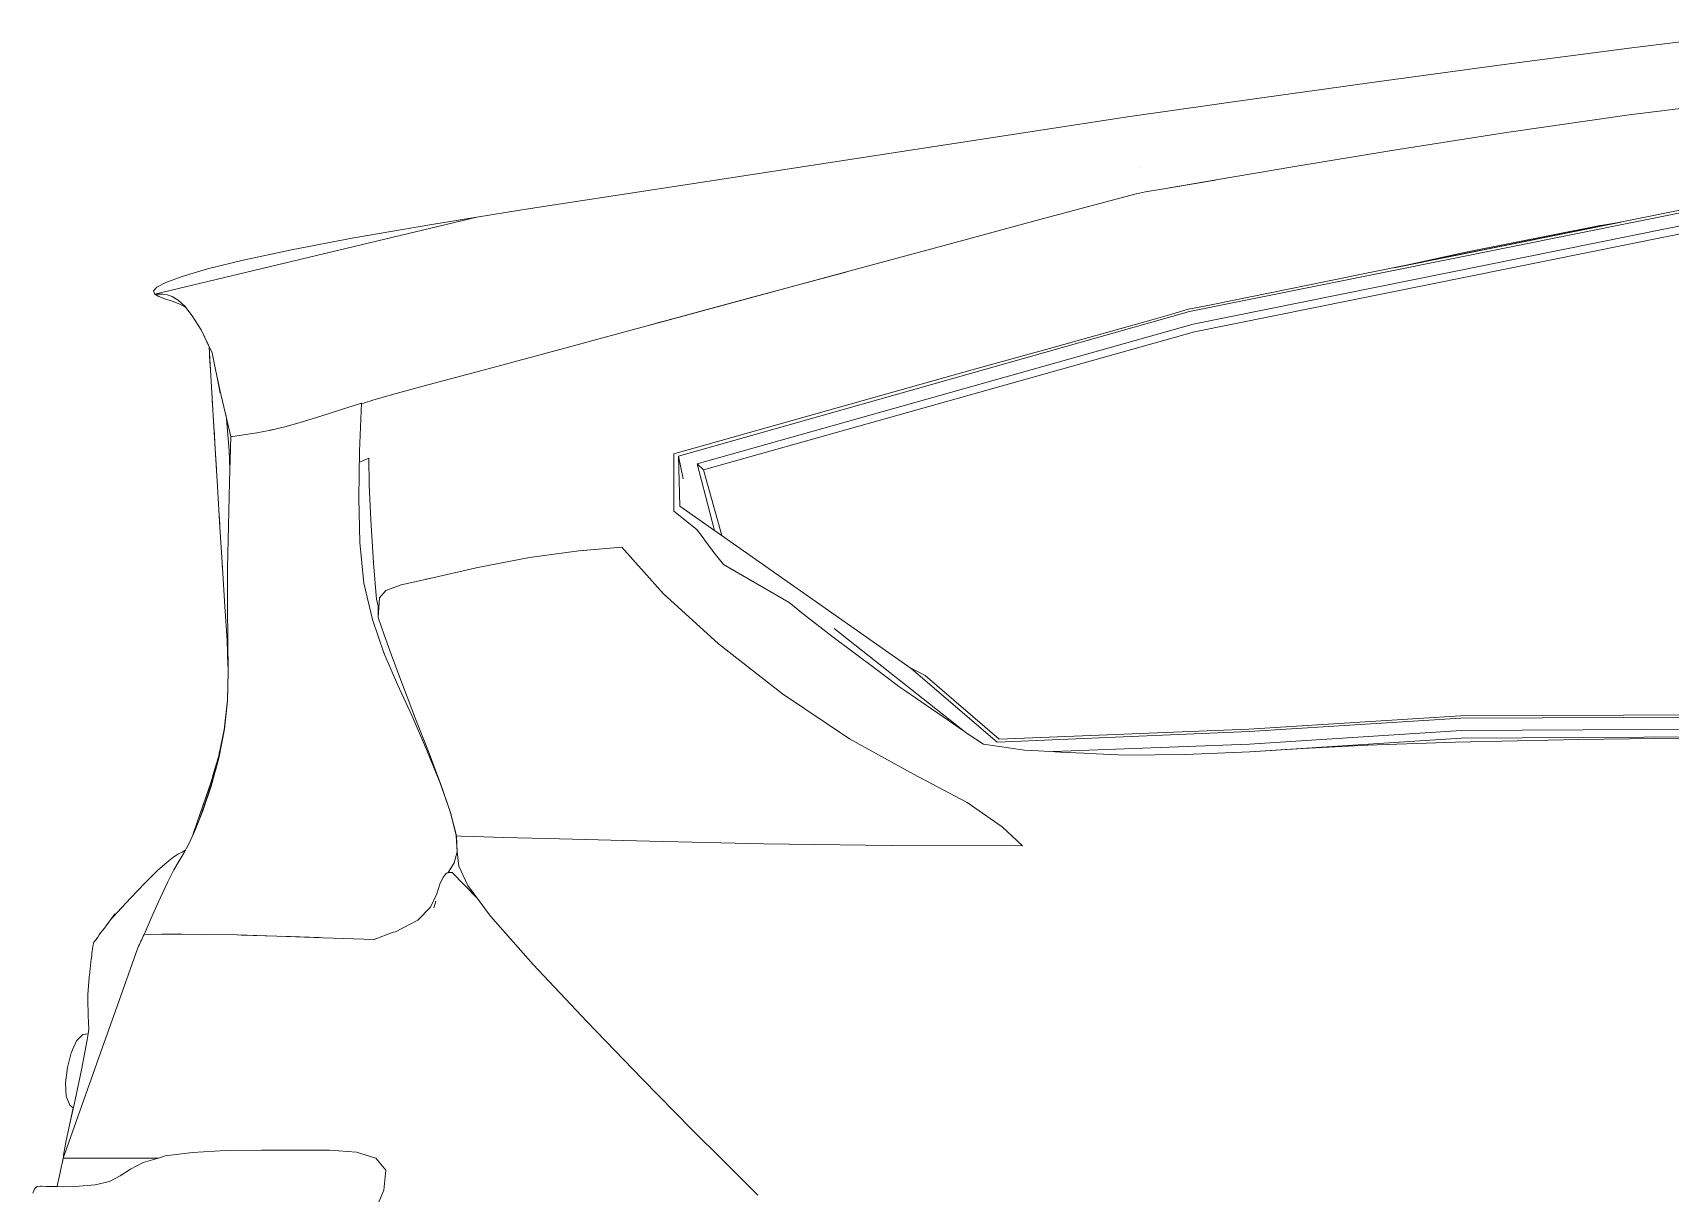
# Model space of a CAD drawing. Header units: millimetres. Extents: x -2562 to 1720, y -38 to 1439.
# Drawn here: x -2510 to -1462, y 660 to 1403 of the extents above; entities that cross this region are included whole.
import ezdxf

# ---------------------------------------------------------------- set-up
doc = ezdxf.new("R2010")
doc.units = ezdxf.units.MM
doc.header["$MEASUREMENT"] = 0
for name, color, linetype, lineweight, true_color in [('CITROEN C4  01', 7, 'Continuous', 0, 0x9a0018), ('CITROEN C4  02', 7, 'Continuous', 0, 0xadadad), ('CITROEN C4  05', 7, 'Continuous', 0, 0x0f0f12), ('CITROEN C4  06', 7, 'Continuous', 0, 0x610000)]:
    doc.layers.add(name, color=color, linetype=linetype, lineweight=lineweight, true_color=true_color)

msp = doc.modelspace()

# ---------------------------------------------------------------- linework, layer by layer
at = {"layer": 'CITROEN C4  01'}
for p, q in [((-1487.9, 1393.2), (-1407.6, 1403.1)), ((-1568, 1382.8), (-1487.9, 1393.2)), ((-1647.9, 1371.9), (-1568, 1382.8)), ((-1727.7, 1360.8), (-1647.9, 1371.9)), ((-1807.5, 1349.5), (-1727.7, 1360.8)), ((-1487.9, 1350.5), (-1408.8, 1360.4)), ((-1872.8, 1339.4), (-1807.5, 1349.5)), ((-1487.9, 1350.5), (-1566.5, 1339.3)), ((-1938.1, 1329.4), (-1872.8, 1339.4)), ((-1566.5, 1339.3), (-1639.8, 1327.8)), ((-2003.4, 1319.4), (-1938.1, 1329.4)), ((-1703.3, 1317.3), (-1639.8, 1327.8)), ((-2068.7, 1309.4), (-2003.4, 1319.4)), ((-1801, 1316.7), (-1801, 1316.7)), ((-1752.3, 1308.9), (-1703.3, 1317.3)), ((-2134.1, 1299.4), (-2068.7, 1309.4)), ((-1803.4, 1300), (-1803.6, 1299.9)), ((-1797.6, 1301.3), (-1803.4, 1300)), ((-1782.1, 1303.9), (-1797.6, 1301.3)), ((-1752.3, 1308.9), (-1782.2, 1303.9)), ((-1782.2, 1303.9), (-1781.5, 1304)), ((-1752.9, 1308.8), (-1782.1, 1303.9)), ((-2196.8, 1289.7), (-2134.1, 1299.4)), ((-1803.6, 1299.9), (-1862.9, 1284.2)), ((-1804.3, 1299.1), (-1804.3, 1299.1)), ((-1804.3, 1299.1), (-1804.3, 1299.1)), ((-1665.6, 1247.2), (-1449, 1290.8)), ((-2431.9, 1235.8), (-2225.6, 1285)), ((-1862.9, 1284.2), (-1926.5, 1266.9)), ((-1493, 1281.9), (-1638.3, 1252.7)), ((-1507.5, 1279.4), (-1592.5, 1262.6)), ((-1493, 1281.9), (-1507.5, 1279.4)), ((-1926.5, 1266.9), (-1989.9, 1249.8)), ((-1592.5, 1262.6), (-1638.3, 1252.7)), ((-1989.9, 1249.8), (-2052.7, 1232.8)), ((-2051.6, 1233.1), (-1989.4, 1249.9)), ((-1989.4, 1249.9), (-1989.4, 1249.9)), ((-2431.9, 1235.8), (-2431.7, 1235.8)), ((-2429.3, 1234.3), (-2431.9, 1235.8)), ((-2431.7, 1235.8), (-2431.2, 1235.8)), ((-2431.2, 1235.8), (-2430.3, 1235.8)), ((-2430.3, 1235.8), (-2428.8, 1235.8)), ((-2425.4, 1232.8), (-2429.3, 1234.3)), ((-2426.6, 1235.8), (-2428.8, 1235.8)), ((-2423.9, 1235.4), (-2426.6, 1235.8)), ((-2420.7, 1231.2), (-2425.4, 1232.8)), ((-2420.7, 1234.3), (-2423.9, 1235.4)), ((-2416.9, 1231.9), (-2420.7, 1234.3)), ((-2415.8, 1229.3), (-2420.7, 1231.2)), ((-2418.9, 1232.8), (-2418.9, 1232.8)), ((-2412.7, 1228), (-2416.9, 1231.9)), ((-2416.9, 1231.9), (-2416.9, 1231.9)), ((-2412, 1227.1), (-2415.8, 1229.3)), ((-2407.8, 1221.9), (-2412.7, 1228)), ((-2412, 1227.1), (-2407.8, 1221.9)), ((-2052.7, 1232.8), (-2115, 1215.9)), ((-2112.7, 1216.6), (-2051.6, 1233.1)), ((-2066.4, 1229.1), (-2112.7, 1216.6)), ((-2051.6, 1233.1), (-2051.9, 1233)), ((-2050.9, 1233.3), (-2051.6, 1233.1)), ((-2402.2, 1212.9), (-2407.8, 1221.9)), ((-2169.4, 1201.2), (-2112.7, 1216.6)), ((-2115, 1215.9), (-2107.6, 1218)), ((-2112.7, 1216.6), (-2115, 1215.9)), ((-2395.2, 1198.1), (-2402.2, 1212.9)), ((-2402.2, 1212.9), (-2397.1, 1202.1)), ((-2115.2, 1215.9), (-2115, 1215.9)), ((-2115, 1215.9), (-2115.2, 1215.9)), ((-2397.1, 1202.1), (-2397.1, 1201.8)), ((-2396.4, 1190.8), (-2397.1, 1202.1)), ((-2397.1, 1201.8), (-2397.1, 1201.8)), ((-2396.8, 1197.1), (-2396.4, 1190.8)), ((-2395.2, 1198.1), (-2395.2, 1198.1)), ((-2393, 1187.5), (-2395.2, 1198.1)), ((-2218.3, 1188), (-2169.4, 1201.2)), ((-2396.4, 1190.8), (-2396.5, 1192)), ((-2396.4, 1190.8), (-2396.4, 1191)), ((-2396.4, 1190.8), (-2395.5, 1176.2)), ((-2396.4, 1190.8), (-2396.2, 1187.7)), ((-2395.5, 1176.2), (-2396.4, 1190.8)), ((-2396.2, 1187.3), (-2396.4, 1190.8)), ((-2396.4, 1190.8), (-2396.3, 1188.6)), ((-2396.4, 1190.7), (-2396.4, 1190.8)), ((-2396.2, 1187.7), (-2396.4, 1190.7)), ((-2390.1, 1174.5), (-2393, 1187.5)), ((-2256.1, 1177.8), (-2218.3, 1188)), ((-2395.5, 1176.2), (-2395.5, 1176.2)), ((-2395.5, 1176.2), (-2395.5, 1175.1)), ((-2395.5, 1176.1), (-2394.4, 1158.1)), ((-2391.8, 1182.3), (-2389.9, 1172.4)), ((-2386.7, 1159.9), (-2390.1, 1174.5)), ((-2279.6, 1171.4), (-2256.1, 1177.8)), ((-2099.6, 1133.4), (-1926, 1182.3)), ((-2395.4, 1173.5), (-2394.8, 1163.9)), ((-2299.5, 1165.2), (-2299.4, 1165.2)), ((-2299.4, 1165.2), (-2297.6, 1166.2)), ((-2297.6, 1166.2), (-2292.2, 1167.9)), ((-2292.2, 1167.9), (-2279.6, 1171.4)), ((-2393.1, 1136.8), (-2394.4, 1158.1)), ((-2383.2, 1144.4), (-2386.7, 1159.9)), ((-2386, 1156), (-2386.4, 1158.6)), ((-2384.2, 1135.7), (-2386, 1156)), ((-2336.7, 1154.1), (-2347.8, 1151)), ((-2336.7, 1154.1), (-2336.7, 1154.1)), ((-2393.9, 1149.3), (-2393.1, 1136.8)), ((-2375, 1145.6), (-2383.2, 1144.4)), ((-2366.6, 1147), (-2375, 1145.6)), ((-2357.6, 1148.7), (-2366.6, 1147)), ((-2358.2, 1148.6), (-2357.8, 1148.7)), ((-2347.8, 1151), (-2357.6, 1148.7)), ((-2357.5, 1148.7), (-2356.3, 1149)), ((-2391.6, 1112.5), (-2393.1, 1136.8)), ((-2393.1, 1136.8), (-2392.3, 1123.7)), ((-2383.8, 1123.8), (-2384.2, 1135.7)), ((-2099.6, 1096.7), (-2099.6, 1133.4)), ((-2300.9, 1127.9), (-2299.8, 1128.5)), ((-2299.8, 1128.5), (-2297.3, 1129.7)), ((-2297.3, 1129.7), (-2294.9, 1130.7)), ((-2294.9, 1130.7), (-2294.5, 1113.7)), ((-2294.5, 1113.7), (-2293.6, 1091.2)), ((-2390.5, 1092.9), (-2390.1, 1086.5)), ((-2293.6, 1091.2), (-2291.9, 1063.8)), ((-2084.9, 1085.1), (-2099.6, 1096.7)), ((-2390.1, 1086.5), (-2390.1, 1087.7)), ((-2388.5, 1060.5), (-2390.1, 1086.5)), ((-2390.1, 1086.5), (-2388.5, 1060.5)), ((-2388.5, 1060.5), (-2390.1, 1086.5)), ((-2388.5, 1060.5), (-2390.1, 1086.5)), ((-2390.1, 1086.5), (-2388.5, 1060.5)), ((-2192, 1067.2), (-2160.4, 1071.3)), ((-2160.4, 1071.3), (-2132.9, 1073.7)), ((-2159.4, 1071.4), (-2150.6, 1072.2)), ((-2132.9, 1073.7), (-2106.4, 1044.1)), ((-2067.7, 1062.6), (-2074.5, 1071.1)), ((-2388.5, 1060.5), (-2388.6, 1061.6)), ((-2388.5, 1060.5), (-2387, 1035.8)), ((-2294, 1063.8), (-2294, 1063.8)), ((-2293, 1063.8), (-2293, 1063.8)), ((-2291.9, 1063.9), (-2292, 1064.6)), ((-2291.9, 1063.8), (-2289.9, 1040.2)), ((-2291.8, 1062.7), (-2291.9, 1063.7)), ((-2255.7, 1053.7), (-2226.1, 1060.5)), ((-2226.1, 1060.5), (-2192, 1067.2)), ((-2067.7, 1062.6), (-2025.6, 1038.2)), ((-2283.9, 1046), (-2274.1, 1049.6)), ((-2274.1, 1049.6), (-2255.7, 1053.7)), ((-2258.3, 1053.2), (-2255.9, 1053.7)), ((-2288.8, 1036.2), (-2289.9, 1040.2)), ((-2288.9, 1028.8), (-2288, 1041.2)), ((-2288, 1041.2), (-2283.9, 1046)), ((-2288, 1041.2), (-2287.8, 1041.4)), ((-2288, 1040.8), (-2288, 1041.1)), ((-2106.6, 1044.2), (-2107.5, 1045.3)), ((-2106.4, 1044.1), (-2070.9, 1011.8)), ((-2104.8, 1042.6), (-2106.3, 1044)), ((-2016.5, 1030.9), (-2025.6, 1038.2)), ((-2387, 1035.8), (-2385.6, 1013.9)), ((-2385.6, 1013.9), (-2387, 1035.8)), ((-2288.8, 1036.2), (-2288.9, 1028.8)), ((-2288.9, 1028.8), (-2285, 1017.5)), ((-2288.9, 1028.8), (-2288.9, 1028.8)), ((-2288.9, 1028.8), (-2288.9, 1028.8)), ((-2285, 1017.5), (-2288.9, 1028.8)), ((-2285, 1017.5), (-2285, 1017.5)), ((-2285, 1017.5), (-2279.5, 1002.3)), ((-2279.5, 1002.3), (-2285, 1017.5)), ((-2385.6, 1013.9), (-2384.9, 994.1)), ((-2384.9, 994.1), (-2385.6, 1013.9)), ((-2385.6, 1013.9), (-2384.9, 994.1)), ((-2385.6, 1013.9), (-2384.9, 994.1)), ((-2385.6, 1013.9), (-2385.1, 997.8)), ((-2070.9, 1011.8), (-2029.9, 979.8)), ((-2272.7, 984.1), (-2279.5, 1002.3)), ((-2385.3, 975.7), (-2384.8, 994.1)), ((-2384.8, 994.1), (-2385.3, 975.7)), ((-2385.3, 975.7), (-2384.8, 994.1)), ((-2384.9, 994.1), (-2385.3, 975.7)), ((-2384.8, 994.1), (-2385.3, 975.7)), ((-2384.8, 994.1), (-2385.3, 975.7)), ((-2384.9, 994.1), (-2385.3, 975.7)), ((-2384.8, 994.1), (-2385.3, 975.7)), ((-2384.9, 994.1), (-2384.9, 994.1)), ((-2385.3, 975.7), (-2387.1, 958)), ((-2385.3, 975.7), (-2387.1, 958)), ((-2387.1, 958.6), (-2385.3, 975.7)), ((-2387, 959.4), (-2385.3, 975.7)), ((-2385.3, 975.7), (-2386.2, 967)), ((-2385.3, 975.7), (-2385.9, 969.3)), ((-2385.2, 978.5), (-2385.3, 975.7)), ((-2385.3, 975.8), (-2385.3, 975.7)), ((-2385.3, 975.7), (-2385.3, 975.7)), ((-2385.3, 975.7), (-2385.3, 975.7)), ((-2385.3, 975.7), (-2385.3, 975.7)), ((-2385.3, 975.1), (-2385.3, 975.7)), ((-2385.3, 975.7), (-2385.3, 975.7)), ((-2385.3, 975.7), (-2385.3, 975.7)), ((-2264.9, 963.9), (-2272.7, 984.1)), ((-2029.9, 979.8), (-1987.1, 951.1)), ((-2387.1, 958), (-2385.5, 973.5)), ((-2390.9, 940.2), (-2387.1, 958)), ((-2387.2, 957.8), (-2390.9, 940.2)), ((-2387.1, 958), (-2387.1, 958.6)), ((-2387.1, 958), (-2387.1, 958)), ((-2264.9, 963.9), (-2256.7, 942.9)), ((-2256.7, 942.9), (-2264.9, 963.9)), ((-2390.9, 940.2), (-2388.5, 951.4)), ((-2390, 944.6), (-2390, 944.5)), ((-1987.1, 951.1), (-1946, 928.4)), ((-1730.7, 942.6), (-1696.9, 944.8)), ((-1655.5, 946.9), (-1696.9, 944.8)), ((-1696.9, 944.8), (-1655.5, 946.9)), ((-1599.2, 948.9), (-1655.5, 946.9)), ((-1655.5, 946.9), (-1599.2, 948.9)), ((-1520.2, 950.6), (-1599.2, 948.9)), ((-1599.2, 948.9), (-1520.2, 950.6)), ((-1411.2, 951.9), (-1520.2, 950.6)), ((-1520.2, 950.6), (-1411.2, 951.9)), ((-2390.9, 940.2), (-2395.8, 923.4)), ((-2390.9, 940.2), (-2395.8, 923.4)), ((-2390.9, 940.2), (-2394.6, 927.5)), ((-2390.9, 940.2), (-2391.7, 937.6)), ((-2391.3, 938.9), (-2390.9, 940.2)), ((-2391.1, 939.5), (-2390.9, 940.2)), ((-2390.9, 940.2), (-2390.3, 943.1)), ((-2256.7, 942.9), (-2248.9, 922.3)), ((-2248.9, 922.3), (-2256.7, 942.9)), ((-1772.2, 941), (-1730.7, 942.6)), ((-1730.7, 942.6), (-1772.2, 941)), ((-1772.2, 941), (-1730.7, 942.6)), ((-1735.8, 942.4), (-1772.2, 941)), ((-1772.2, 941), (-1772.2, 941)), ((-2395.8, 923.4), (-2400.8, 908.7)), ((-2395.1, 923.4), (-2400, 908.7)), ((-2395.8, 923.4), (-2395.8, 923.4)), ((-2392.6, 932.3), (-2395.1, 923.4)), ((-1946, 928.4), (-1911.7, 910.2)), ((-2248.9, 922.3), (-2242.6, 903.8)), ((-2242.6, 903.8), (-2248.9, 922.3)), ((-2404.9, 897), (-2400.8, 908.7)), ((-2400.8, 908.7), (-2404.9, 897)), ((-2400, 908.7), (-2403, 900.1)), ((-2400.8, 908.7), (-2400.5, 909.3)), ((-2242.6, 903.8), (-2238.7, 888.8)), ((-2238.7, 888.8), (-2242.6, 903.8)), ((-1911.7, 910.2), (-1889.3, 894.7)), ((-2407.4, 889.5), (-2404.9, 897)), ((-2407.4, 889.5), (-2404.9, 897)), ((-2404.9, 897), (-2404.9, 897)), ((-2404.9, 897), (-2404.9, 897)), ((-2404.9, 897), (-2404.9, 897)), ((-1889.3, 894.7), (-1876.4, 882.4)), ((-2407.4, 889.5), (-2407.4, 889.5)), ((-2407.4, 889.3), (-2407.4, 889.5)), ((-2407.4, 889.3), (-2407.4, 889.5)), ((-2407.4, 889.5), (-2407.4, 889.5)), ((-2238.7, 888.8), (-2238.3, 878.6)), ((-2235.9, 888.7), (-2238.7, 888.8)), ((-2238.3, 878.6), (-2238.7, 888.8)), ((-2227.6, 888.5), (-2235.9, 888.7)), ((-2208.4, 887.9), (-2227.6, 888.5)), ((-2172.7, 887), (-2208.4, 887.9)), ((-2115.1, 885.5), (-2172.7, 887)), ((-2042.1, 883.8), (-2115.1, 885.5)), ((-1960.4, 882.6), (-2042.1, 883.8)), ((-1876.4, 882.4), (-1960.4, 882.6)), ((-2430, 866.6), (-2424, 872)), ((-2424, 872), (-2419.6, 875.4)), ((-2419.6, 875.4), (-2416.6, 877.4)), ((-2416.6, 877.4), (-2414.4, 878.5)), ((-2414.4, 878.5), (-2412.6, 879.4)), ((-2412.6, 879.4), (-2412.3, 879.5)), ((-2238.3, 878.6), (-2237.2, 869.4)), ((-2237.2, 869.4), (-2238.3, 878.6)), ((-2438.1, 858.5), (-2430, 866.6)), ((-2249.1, 858.6), (-2247.1, 862.7)), ((-2247.1, 862.7), (-2245.2, 864.8)), ((-2245.2, 864.8), (-2245, 864.9)), ((-2245, 864.9), (-2243.3, 865.5)), ((-2243.3, 865.5), (-2244.2, 865.2)), ((-2243.3, 865.5), (-2241.5, 865.5)), ((-2243.3, 865.5), (-2243.3, 865.5)), ((-2243.3, 865.5), (-2243.3, 865.5)), ((-2241.5, 865.5), (-2225.8, 849.4)), ((-2237.2, 869.4), (-2231.4, 857)), ((-2231.4, 857), (-2237.2, 869.4)), ((-2447.2, 849.2), (-2438.1, 858.5)), ((-2255.3, 843.3), (-2251.2, 851.7)), ((-2251.2, 851.7), (-2249.1, 858.6)), ((-2231.4, 857), (-2225.8, 849.4)), ((-2216.9, 837.4), (-2231.4, 857)), ((-2464.1, 829.8), (-2457.4, 838.9)), ((-2460.1, 835.2), (-2455.9, 839.8)), ((-2455.9, 839.8), (-2447.2, 849.2)), ((-2263.5, 834.8), (-2255.3, 843.3)), ((-2277.7, 827.5), (-2263.5, 834.8)), ((-2189.6, 806.5), (-2216.9, 837.4)), ((-2468.8, 823.4), (-2470.7, 821.1)), ((-2442.7, 817.1), (-2442.2, 818.2)), ((-2442.2, 818.2), (-2441.7, 819.3)), ((-2441.7, 819.3), (-2441.2, 820.4)), ((-2441.2, 820.4), (-2440.7, 821.5)), ((-2440.7, 821.5), (-2440.2, 822.6)), ((-2440.2, 822.6), (-2439.7, 823.6)), ((-2439.7, 823.6), (-2439.2, 824.7)), ((-2439.2, 824.7), (-2438.7, 825.8)), ((-2438.7, 825.8), (-2427.3, 825.9)), ((-2427.3, 825.9), (-2414.5, 826)), ((-2414.5, 826), (-2398.9, 825.8)), ((-2398.9, 825.8), (-2379.1, 825.4)), ((-2379.1, 825.4), (-2353.6, 824.6)), ((-2353.6, 824.6), (-2376.4, 825.3)), ((-2353.6, 824.6), (-2353.6, 824.6)), ((-2353.6, 824.6), (-2324, 823.6)), ((-2326.7, 823.7), (-2351.2, 824.6)), ((-2324, 823.6), (-2291.5, 822.5)), ((-2291.5, 822.5), (-2291.4, 822.5)), ((-2279.3, 827.2), (-2277.7, 827.5)), ((-2454.6, 783.5), (-2442.7, 817.1)), ((-2155.3, 769.9), (-2189.6, 806.5)), ((-2474.4, 773.6), (-2474.7, 784.3)), ((-2466.6, 749.9), (-2454.6, 783.5)), ((-2474.4, 773.6), (-2474, 765.1)), ((-2119.6, 733), (-2155.3, 769.9)), ((-2485.3, 750), (-2482, 757.6)), ((-2482, 757.6), (-2478, 761.6)), ((-2478.8, 739.1), (-2475.1, 758.2)), ((-2478, 761.6), (-2474.5, 762.2)), ((-2475.1, 758.2), (-2474.5, 762.2)), ((-2474.5, 762.2), (-2474, 765.1)), ((-2487.7, 740.5), (-2485.3, 750)), ((-2478.5, 716.3), (-2466.6, 749.9)), ((-2488.9, 730.7), (-2487.7, 740.5)), ((-2482.9, 719.8), (-2478.8, 739.1)), ((-2488.5, 722.1), (-2488.9, 730.7)), ((-2088.4, 701.3), (-2119.6, 733)), ((-2490.4, 682.6), (-2478.5, 716.3)), ((-2486.3, 716.5), (-2488.5, 722.1)), ((-2486.5, 703.6), (-2482.9, 719.8)), ((-2486.5, 703.6), (-2484, 714.8)), ((-2484, 714.8), (-2486.3, 716.5)), ((-2488.5, 693.9), (-2486.5, 703.6)), ((-2489.5, 689.1), (-2488.5, 693.9)), ((-2488.5, 693.9), (-2489.5, 689.1)), ((-2067.3, 680.4), (-2088.4, 701.3)), ((-2491, 680.1), (-2490.6, 681.6)), ((-2491, 679.7), (-2490.7, 681.5)), ((-2490.7, 681.5), (-2490.6, 682)), ((-2490.6, 682), (-2490.7, 681.1)), ((-2490.6, 681.5), (-2490.7, 681.1)), ((-2490.4, 682.6), (-2490.6, 682)), ((-2490.6, 681.8), (-2490.5, 682)), ((-2490.6, 681.9), (-2490.6, 681.7)), ((-2490.6, 681.9), (-2490.6, 681.8)), ((-2490.6, 681.8), (-2490.6, 681.8)), ((-2490.6, 681.7), (-2490.6, 681.7)), ((-2490.6, 681.7), (-2490.6, 681.7)), ((-2490.6, 681.6), (-2490.6, 681.6)), ((-2490.3, 683.2), (-2490.4, 682.6)), ((-2490.4, 682.6), (-2475.1, 682.6)), ((-2490.1, 685.6), (-2490.3, 684.1)), ((-2490.3, 684.1), (-2490.3, 683.2)), ((-2489.5, 689.1), (-2490.1, 685.7)), ((-2489.5, 689.1), (-2490.1, 685.7)), ((-2490.1, 685.6), (-2490.1, 685.6)), ((-2489.5, 689.1), (-2489.5, 689.1)), ((-2475.1, 682.6), (-2459.9, 682.6)), ((-2459.9, 682.6), (-2444.6, 682.6)), ((-2444.6, 682.6), (-2429.4, 682.6)), ((-2427.4, 683.2), (-2439.2, 679.7)), ((-2425.1, 684), (-2428.2, 683)), ((-2427.4, 683.2), (-2427.4, 683.2)), ((-2407.7, 686.2), (-2425.1, 684)), ((-2386.5, 687.3), (-2407.7, 686.2)), ((-2363.5, 687.6), (-2386.5, 687.3)), ((-2340.7, 687.6), (-2363.5, 687.6)), ((-2320, 687.6), (-2340.7, 687.6)), ((-2302.8, 686.4), (-2320, 687.6)), ((-2290.3, 682.5), (-2302.8, 686.4)), ((-2284, 674.8), (-2290.3, 682.5)), ((-2493, 670.4), (-2492.2, 674.3)), ((-2492.2, 674.3), (-2491.5, 677.6)), ((-2491.5, 677.6), (-2491, 680.1)), ((-2491, 679.7), (-2491, 679.7)), ((-2491, 679.7), (-2491, 679.7)), ((-2460.8, 667.6), (-2453.9, 671.1)), ((-2453.9, 671.1), (-2447.4, 675.4)), ((-2439.2, 679.7), (-2447.4, 675.4)), ((-2285.2, 661.9), (-2284, 674.8)), ((-2054, 667.2), (-2067.3, 680.4)), ((-2508.6, 663.1), (-2507.1, 664.4)), ((-2507.1, 664.4), (-2505, 664.5)), ((-2507.1, 664.4), (-2507, 664.4)), ((-2507.1, 664.4), (-2507.1, 664.4)), ((-2505, 664.5), (-2505, 664.5)), ((-2505, 664.5), (-2505, 664.5)), ((-2505, 664.5), (-2505, 664.5)), ((-2504, 664.5), (-2505, 664.5)), ((-2505, 664.5), (-2504.3, 664.5)), ((-2501.3, 664.4), (-2504, 664.5)), ((-2504, 664.5), (-2501.3, 664.4)), ((-2496.3, 664.3), (-2501.3, 664.4)), ((-2501.3, 664.4), (-2496.3, 664.3)), ((-2490.3, 664.2), (-2496.3, 664.3)), ((-2496.3, 664.3), (-2494.3, 664.3)), ((-2494.3, 664.3), (-2493.8, 666.7)), ((-2493.8, 666.7), (-2493, 670.4)), ((-2490.3, 664.2), (-2480.3, 664.5)), ((-2490.3, 664.2), (-2490.3, 664.2)), ((-2490.3, 664.2), (-2490.3, 664.2)), ((-2470.1, 665.5), (-2480.3, 664.5)), ((-2460.8, 667.6), (-2470.1, 665.5)), ((-2291.8, 646.5), (-2285.2, 661.9)), ((-2045.8, 658.7), (-2054, 667.2))]:
    msp.add_line(p, q, dxfattribs=at)
msp.add_lwpolyline([(-2225.6, 1285), (-2196.8, 1289.7)], dxfattribs=at)
at = {"layer": 'CITROEN C4  01', "flags": 128}
for points in [[(-1926, 1182.3), (-1926, 1182.3), (-1908.5, 1187.2), (-1855.1, 1202.1), (-1792.7, 1219.6), (-1780.7, 1223), (-1775.9, 1224.4), (-1770.3, 1226.1), (-1767.7, 1226.6), (-1757.7, 1228.5), (-1754.4, 1229.2), (-1718.9, 1236.4), (-1681.1, 1244), (-1667.5, 1246.8), (-1665.6, 1247.2), (-1665.6, 1247.2)], [(-2396.7, 1195.9), (-2396.4, 1190.8), (-2396.4, 1189.7)], [(-2395, 1168.3), (-2394.4, 1158.1), (-2393.8, 1148.1)], [(-2391.6, 1112.5), (-2390.1, 1086.5), (-2390.1, 1086.5)], [(-2085.1, 1085.2), (-2081.5, 1080.5), (-2078.9, 1077), (-2075.5, 1072.5), (-2074.5, 1071.1), (-2074.5, 1071.1)], [(-1901.3, 947.5), (-1911, 953.9), (-1911.3, 954.1), (-1911.6, 954.3), (-1912.7, 955), (-1913.5, 955.6), (-1951.7, 982), (-1955.5, 984.6), (-1957.5, 986.1), (-1969.8, 995.4), (-1998.4, 1016.7), (-2016.5, 1030.9), (-2016.5, 1030.9)], [(-2385.6, 1013.9), (-2384.9, 994.1), (-2384.9, 993.5)], [(-1772.2, 941), (-1810.3, 940.6), (-1829.1, 941.4), (-1837, 941.8), (-1847.4, 942.3), (-1852, 942.5), (-1866, 943.4), (-1875.1, 943.7), (-1875.1, 943.7), (-1901.3, 947.5)], [(-2395.8, 923.4), (-2400.8, 908.7), (-2400.8, 908.7)], [(-2464.1, 829.8), (-2464.1, 829.8), (-2466.5, 826.8), (-2466.6, 826.7), (-2467.5, 825.5), (-2468.4, 824.1), (-2468.5, 823.9), (-2468.6, 823.7), (-2468.7, 823.6), (-2468.8, 823.4)], [(-2471.6, 817.7), (-2471.6, 817.6), (-2471.6, 817.4), (-2471.7, 816.9), (-2471.8, 816.3), (-2471.9, 815), (-2472.1, 813.5), (-2472.2, 812.3), (-2472.4, 810.8), (-2472.5, 810.2), (-2472.7, 808.1), (-2473.7, 799.5), (-2473.8, 799), (-2473.9, 797.9), (-2474, 795.7), (-2474.6, 787.3)], [(-2470.7, 821.1), (-2470.8, 820.8), (-2471, 820.1), (-2471, 819.8), (-2471.1, 819.5), (-2471.2, 819.2), (-2471.3, 818.9), (-2471.4, 818.4), (-2471.5, 818.1), (-2471.6, 817.7)], [(-2474.6, 787.3), (-2474.6, 785.3), (-2474.7, 784.7)], [(-2474.7, 784.3), (-2474.7, 784.3), (-2474.7, 784.7)], [(-2490.6, 681.8), (-2490.6, 681.6), (-2490.6, 681.6)], [(-2510, 660), (-2508.6, 663.1), (-2508.6, 663.1)]]:
    msp.add_lwpolyline(points, dxfattribs=at)
at = {"layer": 'CITROEN C4  02'}
msp.add_line((-2459.9, 835.4), (-2457.4, 838.8), dxfattribs=at)
at = {"layer": 'CITROEN C4  05'}
for p, q in [((-1769.3, 1224.6), (-1385.3, 1301.9)), ((-1383.8, 1293.8), (-1767, 1216.6)), ((-2304.5, 1271.8), (-2254.5, 1280.4)), ((-2254.5, 1280.4), (-2225.6, 1285)), ((-1766.1, 1211.7), (-1383.2, 1288.9)), ((-2344.4, 1264.2), (-2304.5, 1271.8)), ((-2375.2, 1257.6), (-2344.4, 1264.2)), ((-2414.2, 1247.1), (-2398.1, 1251.9)), ((-2398.1, 1251.9), (-2375.2, 1257.6)), ((-2432.6, 1237.8), (-2430.5, 1240.2)), ((-2431.9, 1235.8), (-2432.6, 1237.8)), ((-2430.5, 1240.2), (-2424.7, 1243.2)), ((-2424.7, 1243.2), (-2414.2, 1247.1)), ((-2096.6, 1131.9), (-1769.3, 1224.6)), ((-1767, 1216.6), (-2084.6, 1127)), ((-2080.5, 1123.3), (-1766.1, 1211.7)), ((-2096.6, 1131.9), (-2093.5, 1117.4)), ((-2095.7, 1099.9), (-2096.6, 1131.9)), ((-2084.6, 1127), (-2073.4, 1084.3)), ((-2080.5, 1123.3), (-2084.6, 1127)), ((-2068.9, 1081.1), (-2080.5, 1123.3)), ((-1947.6, 996), (-2095.7, 1099.9)), ((-2095.7, 1099.9), (-2095.7, 1099.9)), ((-1913.5, 955.6), (-1996.8, 1021.6)), ((-1938.6, 991.6), (-1949.3, 997.2)), ((-1947.6, 996), (-1892.5, 948.8)), ((-1891.3, 950.7), (-1938.6, 991.6)), ((-1595.9, 965.8), (-1731.5, 957.2)), ((-1285.8, 967.1), (-1595.9, 965.8)), ((-1595.8, 964.3), (-1285.7, 965.6)), ((-1892.5, 948.8), (-1731.3, 955.7)), ((-1731.5, 957.2), (-1891.3, 950.7)), ((-1731.3, 955.7), (-1595.8, 964.3)), ((-1595.5, 956.3), (-1730.9, 947.5)), ((-1285.7, 957.9), (-1595.5, 956.3)), ((-1730.9, 947.5), (-1856.7, 942.8)), ((-1595.4, 951.4), (-1730.7, 942.6)), ((-1285.7, 953.1), (-1595.4, 951.4))]:
    msp.add_line(p, q, dxfattribs=at)
at = {"layer": 'CITROEN C4  06'}
for p, q in [((-2312.3, 1161.8), (-2299.5, 1166)), ((-2299.5, 1166), (-2300.8, 1135.3)), ((-2336.7, 1154.1), (-2324.8, 1157.8)), ((-2324.8, 1157.8), (-2312.3, 1161.8)), ((-2384, 1115.5), (-2383.2, 1144.4)), ((-2300.8, 1135.3), (-2301.3, 1105.3)), ((-2384.7, 1087.3), (-2384, 1115.5)), ((-2301.3, 1105.3), (-2300.6, 1076.8)), ((-2385.2, 1060.5), (-2384.7, 1087.3)), ((-2300.6, 1076.8), (-2297.9, 1050.6)), ((-2385.3, 1035.8), (-2385.2, 1060.5)), ((-2297.9, 1050.6), (-2292.5, 1027.4)), ((-2385, 1013.9), (-2385.3, 1035.8)), ((-2292.5, 1027.4), (-2292.6, 1028.1)), ((-2292.5, 1027.4), (-2285.1, 1006.1)), ((-2384.8, 994), (-2385, 1013.9)), ((-2284.8, 1005.4), (-2285.1, 1006.1)), ((-2285.1, 1006.1), (-2276.4, 985.8)), ((-2385.3, 975.4), (-2384.8, 994)), ((-2276.4, 985.8), (-2267.1, 965.5)), ((-2387.1, 957.2), (-2385.3, 975.4)), ((-2267.1, 965.5), (-2257.8, 944.1)), ((-2390.8, 938.6), (-2387.1, 957.2)), ((-2257.8, 944.1), (-2249.4, 923.2)), ((-2395.8, 920.8), (-2390.8, 938.6)), ((-2249.4, 923.2), (-2242.8, 904.4)), ((-2401.1, 904.9), (-2395.8, 920.8)), ((-2406.1, 892.2), (-2401.1, 904.9)), ((-2242.8, 904.4), (-2243, 905)), ((-2242.7, 903.9), (-2242.8, 904.4)), ((-2242.8, 904.4), (-2238.8, 889)), ((-2410, 883.7), (-2406.1, 892.2)), ((-2413.2, 877.9), (-2410, 883.7)), ((-2410, 883.7), (-2412.3, 879.5)), ((-2407.4, 889.3), (-2410, 883.7)), ((-2238.8, 889), (-2238.3, 878.7)), ((-2419.6, 867.2), (-2416.3, 872.9)), ((-2416.3, 872.9), (-2413.2, 877.9)), ((-2240.2, 871.7), (-2243.6, 866.1)), ((-2238.3, 878.7), (-2240.2, 871.7)), ((-2240.2, 871.7), (-2240.2, 871.9)), ((-2423.7, 859), (-2419.6, 867.2)), ((-2244.3, 865.1), (-2243.6, 866.1)), ((-2428.4, 849), (-2423.7, 859)), ((-2433.5, 837.7), (-2428.4, 849)), ((-2251.9, 847.1), (-2253.1, 842.8)), ((-2438.7, 825.8), (-2433.5, 837.7)), ((-2291.4, 822.5), (-2279.3, 827.2))]:
    msp.add_line(p, q, dxfattribs=at)

doc.saveas('drawing.dxf')
